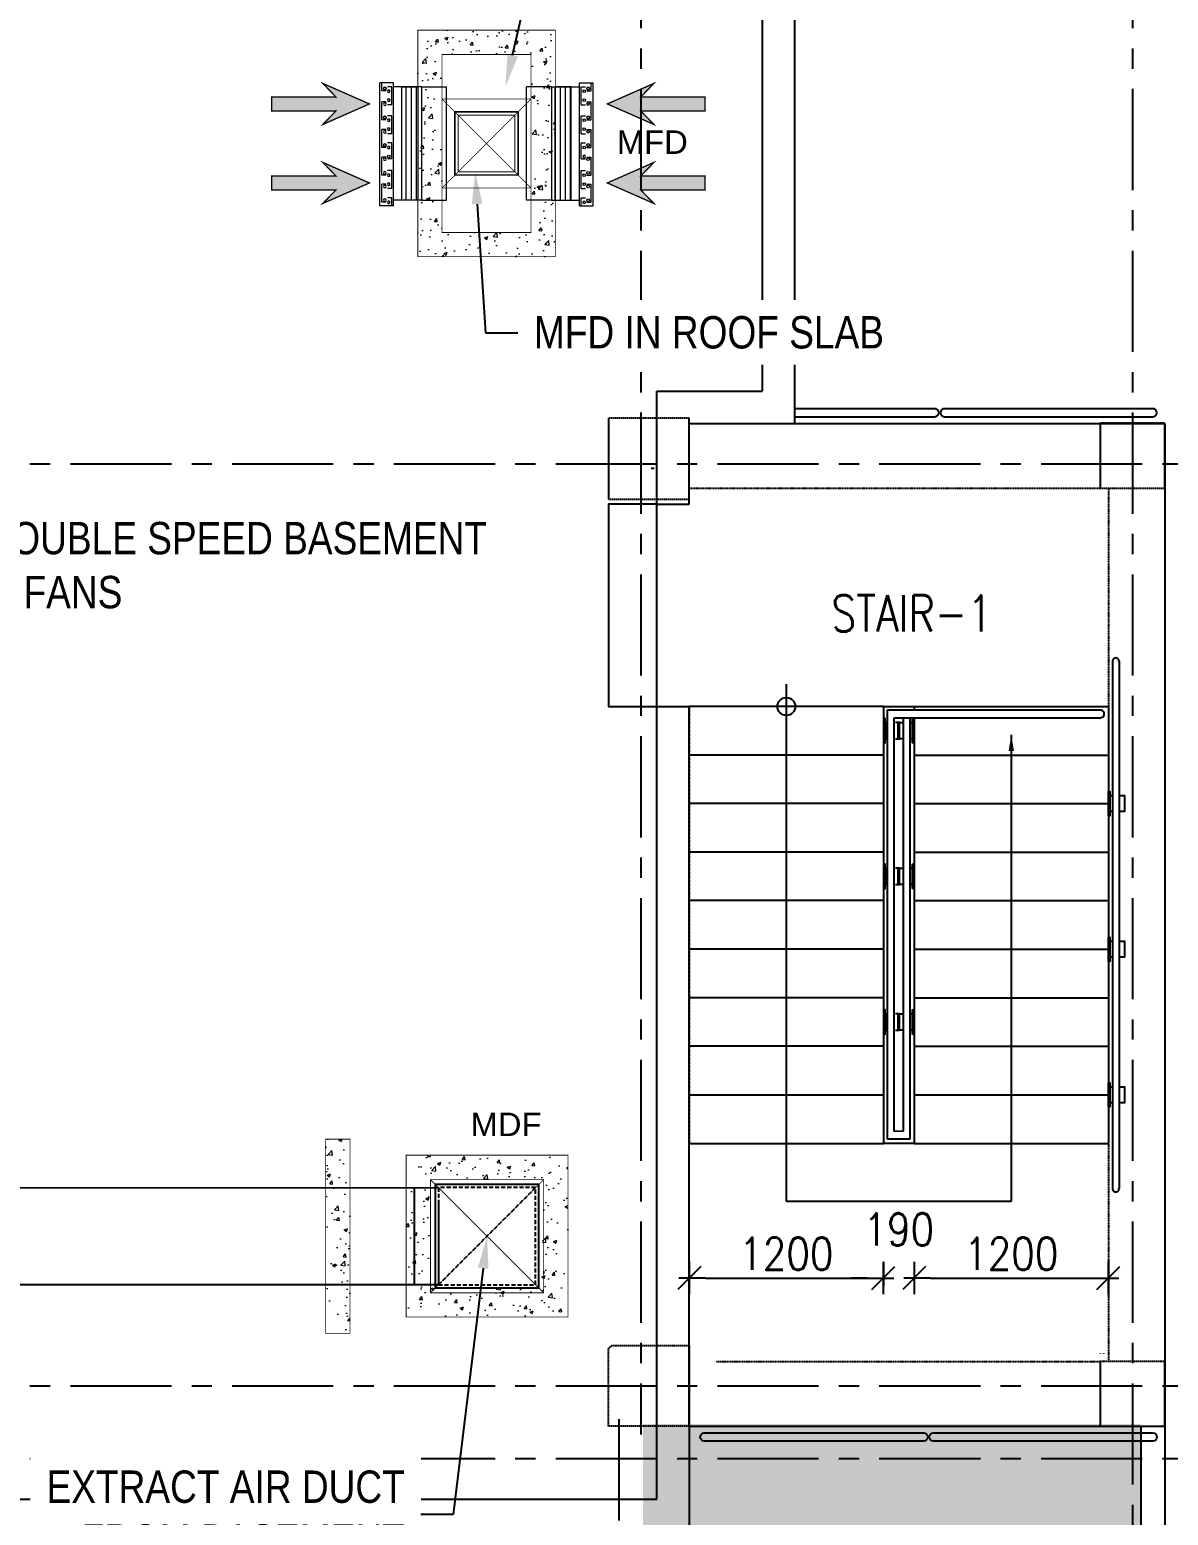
# Model space of a CAD drawing. Header units: metres. Extents: x 841183 to 1048542, y 259326 to 317714.
# Drawn here: x 1031283 to 1038321, y 289002 to 298183 of the extents above; entities that cross this region are included whole.
import ezdxf
from ezdxf import colors
from ezdxf.entities.mleader import LeaderData, LeaderLine
from ezdxf.enums import TextEntityAlignment as Align
from ezdxf.math import Vec2, Vec3

# ---------------------------------------------------------------- set-up
doc = ezdxf.new("R2010")
doc.units = ezdxf.units.M
doc.header["$PDMODE"] = 34
for name, pattern in [('( Hidden )', [0.375, 0.25, -0.125]), ('1', [0, 0, 0]), ('HID', [0.345, 0.225, -0.12]), ('HIDDEN', [0.375, 0.25, -0.125]), ('HIDDEN2', [0.1875, 0.125, -0.0625]), ('VILLA AXIS$0$CENTER', [2, 1.25, -0.25, 0.25, -0.25])]:
    doc.linetypes.add(name, pattern=pattern)
for name, color, linetype, lineweight in [('0_ARROW', 20, 'Continuous', 0), ('0_FA DUCT', 130, 'Continuous', 0), ('0_FOUNDATION', 7, 'Continuous', 0), ('0_HVAC-OPENING', 126, 'Continuous', 0), ('0_SANDTRAP LOUVER', 252, '1', 0)]:
    doc.layers.add(name, color=color, linetype=linetype, lineweight=lineweight)
for name, color, linetype in [('0_EXTRACT AIR DUCT', 236, 'Continuous'), ('0_HVAC TEXT', 7, 'Continuous'), ('A-ARROW', 252, 'Continuous'), ('A-AXIS LINE', 253, 'Continuous'), ('A-FIXTURES', 252, 'Continuous'), ('A-RAILING', 252, 'Continuous'), ('A-STAIRS', 252, 'Continuous'), ('A-TEXT', 252, 'Continuous'), ('A-WALL-1', 252, 'Continuous'), ('A-WALL-2', 252, 'Continuous'), ('G-COL', 252, 'Continuous')]:
    doc.layers.add(name, color=color, linetype=linetype)
doc.layers.add('A-AXIS TEXT', color=252, linetype='Continuous', transparency=0.6)
doc.layers.add('A-REFLECT DOWN', color=252, linetype='Continuous', transparency=0.6)
doc.styles.add('AIRAL', font='arial.ttf', dxfattribs={"height": 6.14})
doc.styles.add('ISOCP3', font='isocp3.shx')
doc.styles.add('romans', font='romans.shx', dxfattribs={"width": 0.85})
doc.styles.get("Standard").update_dxf_attribs({"font": 'ARIALN.TTF'})
doc.dimstyles.new('DIM-100', dxfattribs={"dimtxt": 200, "dimasz": 100, "dimexe": 50, "dimexo": 75, "dimgap": 50, "dimtad": 1, "dimdec": 0, "dimrnd": 5, "dimzin": 9, "dimdsep": 46, "dimtxsty": 'romans', "dimblk1": 'D-oblique', "dimblk2": 'D-oblique', "dimsah": 1, "dimcen": 100, "dimdle": 100, "dimclrd": 256, "dimclre": 256, "dimclrt": 131, "dimadec": 0, "dimazin": 0, "dimtfac": 1, "dimtdec": 0, "dimtofl": 0, "dimtmove": 2, "dimatfit": 3, "dimldrblk": 'OBLIQUE', "dimfxl": 100, "dimfxlon": 1, "dimtfillclr": 256, "dimtolj": 1, "dimtzin": 0, "dimarcsym": 0})
doc.dimstyles.new('DIM-100$7', dxfattribs={"dimtxt": 150, "dimasz": 100, "dimexe": 100, "dimexo": 100, "dimgap": 50, "dimtad": 1, "dimdec": 4, "dimrnd": 5, "dimdsep": 46, "dimtxsty": 'ISOCP3', "dimcen": 100, "dimdle": 100, "dimclrd": 1, "dimclre": 1, "dimclrt": 3, "dimadec": 0, "dimazin": 0, "dimtfac": 1, "dimtdec": 4, "dimtofl": 0, "dimtmove": 2, "dimatfit": 3, "dimfxl": 100, "dimfxlon": 1, "dimtfill": 1, "dimtolj": 1, "dimtzin": 0, "dimarcsym": 0})
pattern_1 = [(50, (-399.91, 2936.73), (215.178055, -18.82564), [22.5, -247.5]), (355, (-399.91, 2936.73), (-41.6254, 225.65764), [18, -198]), (100.451444, (-381.98, 2935.16), (173.552654, 206.831997), [19.122058, -210.342634]), (46.1842, (-399.9, 2996.73), (320.1724, -49.655784), [33.75, -371.25]), (96.635635, (-373.23, 2992.6), (280.39858, 292.23558), [28.6831, -315.51413]), (351.184164, (-399.9, 2996.73), (280.39858, 292.23558), [27, -297]), (21, (-369.91, 2981.73), (179.072116, -120.785667), [22.5, -247.5]), (326, (-369.91, 2981.73), (72.9946, 217.545014), [18, -198]), (71.451445, (-354.99, 2971.66), (252.066713, 96.759346), [19.122057, -210.342634]), (37.5, (-399.91, 2936.73), (3.6479566, 99.868156), [0, -195.6, 0, -201, 0, -198.75]), (7.5, (-399.91, 2936.73), (78.920861, 118.323514), [0, -114.6, 0, -191.1, 0, -75.75]), (327.5, (-466.81, 2936.73), (160.146731, -6.7664615), [0, -75, 0, -234, 0, -310.5]), (317.5, (-496.81, 2936.73), (174.95585, 30.031495), [0, -97.5, 0, -155.4, 0, -220.5])]
pattern_2 = [(90, (1121082.092, 246606.21), (-31.75, 0), [])]

# ---------------------------------------------------------------- blocks, each defined once
blk = doc.blocks.new('SAND TRAP LOUVER 700 X 350')
at = {"layer": '0_SANDTRAP LOUVER', "color": 7}
for p, q in [((-173, 375.1), (-257.8, 375.1)), ((-257.8, 2.9), (-257.8, 375.1)), ((-173, 2.9), (-173, 375.1)), ((0, 350), (-173, 350)), ((-122.8, -350), (-122.8, 350)), ((0, 350), (0, -350)), ((-257.8, -386.3), (-257.8, 2.9)), ((-173, -386.3), (-173, 2.9)), ((-122.8, -350), (-173, -350)), ((0, -350), (-122.8, -350)), ((-173, -386.3), (-257.8, -386.3))]:
    blk.add_line(p, q, dxfattribs=at)
at = {"layer": '0_SANDTRAP LOUVER', "extrusion": (-1.47393e-32, -3.15544e-33, -1)}
for p, q in [((-246.6, 325.5), (-246.6, 375.1)), ((-218.7, 325.5), (-246.6, 325.5)), ((-184.2, 350.8), (-212, 350.8)), ((-184.2, 239.2), (-184.2, 350.8)), ((-218.7, 257.6), (-246.6, 257.6)), ((-246.6, 146), (-246.6, 257.6)), ((-184.2, 239.2), (-212, 239.2)), ((-218.7, 146), (-246.6, 146)), ((-184.2, 171.3), (-212, 171.3)), ((-184.2, 59.7), (-184.2, 171.3)), ((-218.7, 86.6), (-246.6, 86.6)), ((-246.6, -25), (-246.6, 86.6)), ((-184.2, 59.7), (-212, 59.7)), ((-184.2, 2.9), (-212, 2.9)), ((-218.7, -25), (-246.6, -25)), ((-246.6, -195.4), (-246.6, -83.9)), ((-218.7, -83.9), (-246.6, -83.9)), ((-184.2, -167.6), (-212, -167.6)), ((-184.2, -279.1), (-184.2, -167.6)), ((-218.7, -195.4), (-246.6, -195.4)), ((-246.6, -363.8), (-246.6, -252.3)), ((-218.7, -252.3), (-246.6, -252.3)), ((-218.7, -363.8), (-246.6, -363.8)), ((-184.2, -279.1), (-212, -279.1)), ((-184.2, -335.9), (-212, -335.9)), ((-184.2, -386.3), (-184.2, -335.9))]:
    blk.add_line(p, q, dxfattribs=at)
at = {"layer": '0_SANDTRAP LOUVER'}
for p, q in [((-218.7, 325.5), (-246.6, 325.5)), ((-218.7, 146), (-246.6, 146)), ((-246.6, -25), (-246.6, 2.9)), ((-184.2, -94.7), (-184.2, 2.9)), ((-218.7, -25), (-246.6, -25)), ((-184.2, -94.7), (-212, -94.7))]:
    blk.add_line(p, q, dxfattribs=at)
at = {"layer": '0_SANDTRAP LOUVER', "extrusion": (-1.47393e-32, -3.15544e-33, -1)}
for centre in [(227.1, 339.5), (203.7, 322.9), (203.7, 267.1), (227.1, 243.6), (227.1, 160), (203.7, 143.4), (203.7, 87.6), (227.1, 72.6), (227.1, -11), (227.1, -97.8), (203.7, -25), (203.7, -25), (227.1, -181.5), (227.1, -266.2), (203.7, -195.4), (203.7, -251.2), (227.1, -349.9), (203.7, -363.8)]:
    blk.add_circle(centre, 8.37, dxfattribs=at)
at = {"layer": '0_SANDTRAP LOUVER'}
for centre in [(-227.1, 339.5), (-227.1, 160), (-227.1, -11), (-203.7, -80.7)]:
    blk.add_circle(centre, 8.37, dxfattribs=at)
blk = doc.blocks.new('0-ARROW-3')
at = {"layer": '0_ARROW', "true_color": 0xc8c8c8}
h = blk.add_hatch(dxfattribs=at)
h.set_pattern_fill('ANSI31', color=9)
h.set_pattern_definition([(45, (-4415, 43046), (-0.08838834765, 0.08838834765), [])])
h.paths.add_polyline_path([(-512, -108), (-711, -313), (0, 0), (-711, 313), (-512, 108), (-1490, 108), (-1490, -108)])
at = {"layer": '0_ARROW', "const_width": 20}
blk.add_lwpolyline([(-1490, -108), (-512, -108), (-711, -313), (0, 0), (-711, 313), (-512, 108), (-1490, 108)], close=True, dxfattribs=at)
blk = doc.blocks.new('D-oblique')
for p, q in [((0, -1), (0, 1)), ((-1, 0), (0.647, 0)), ((-0.707, -0.707), (0.707, 0.707))]:
    blk.add_line(p, q)
blk = doc.blocks.new('*D179')
at = {"layer": 'A-AXIS TEXT', "lineweight": -2, "transparency": 16777216}
for p, q in [((-2740.2, -21115.6), (-2740.2, -21265.6)), ((-1540.2, -21115.6), (-1540.2, -21265.6)), ((-2640.2, -21215.6), (-1640.2, -21215.6))]:
    blk.add_line(p, q, dxfattribs=at)
at = {"layer": 'Defpoints', "color": 0, "transparency": 16777216}
for p in [(-2740.2, -20618.1), (-1540.2, -20618.1, 0), (-1540.2, -21215.6)]:
    blk.add_point(p, dxfattribs=at)
at = {"layer": 'A-AXIS TEXT', "lineweight": -2, "transparency": 16777216, "xscale": 100, "yscale": 100, "zscale": 100, "rotation": 180}
blk.add_blockref('D-oblique', (-2740.2, -21215.6), dxfattribs=at)
at = {"layer": 'A-AXIS TEXT', "lineweight": -2, "transparency": 16777216, "xscale": 100, "yscale": 100, "zscale": 100}
blk.add_blockref('D-oblique', (-1540.2, -21215.6), dxfattribs=at)
at = {"layer": 'A-AXIS TEXT', "transparency": 16777216, "insert": (-2140.2, -21065.6), "char_height": 200, "attachment_point": 5, "style": 'romans'}
blk.add_mtext('\\A1;1200', dxfattribs=at)
blk = doc.blocks.new('_OBLIQUE')
at = {"color": 0, "linetype": 'ByBlock'}
blk.add_line((-0.5, -0.5), (0.5, 0.5), dxfattribs=at)
blk = doc.blocks.new('*D180')
at = {"layer": 'A-AXIS TEXT', "lineweight": -2, "transparency": 16777216}
for p, q in [((-1540.2, -21116.1), (-1540.2, -21265.6)), ((-1350, -21116.1), (-1350, -21265.6)), ((-1640.2, -21215.6), (-1740.2, -21215.6)), ((-1250, -21215.6), (-1150, -21215.6))]:
    blk.add_line(p, q, dxfattribs=at)
at = {"layer": 'Defpoints', "color": 0, "transparency": 16777216}
for p in [(-1540.2, -20625.7, -52), (-1350, -20626.4, -52), (-1350, -21215.6)]:
    blk.add_point(p, dxfattribs=at)
at = {"layer": 'A-AXIS TEXT', "lineweight": -2, "transparency": 16777216, "xscale": 100, "yscale": 100, "zscale": 100}
blk.add_blockref('D-oblique', (-1540.2, -21215.6), dxfattribs=at)
at = {"layer": 'A-AXIS TEXT', "lineweight": -2, "transparency": 16777216, "xscale": 100, "yscale": 100, "zscale": 100, "rotation": 180}
blk.add_blockref('D-oblique', (-1350, -21215.6), dxfattribs=at)
at = {"layer": 'A-AXIS TEXT', "transparency": 16777216, "insert": (-1445.1, -20915.1), "char_height": 200, "attachment_point": 5, "style": 'romans'}
blk.add_mtext('\\A1;190', dxfattribs=at)
blk = doc.blocks.new('*D181')
at = {"layer": 'A-AXIS TEXT', "lineweight": -2, "transparency": 16777216}
for p, q in [((-1350, -21115.6), (-1350, -21265.6)), ((-150, -21115.6), (-150, -21265.6)), ((-1250, -21215.6), (-250, -21215.6))]:
    blk.add_line(p, q, dxfattribs=at)
at = {"layer": 'Defpoints', "color": 0, "transparency": 16777216}
for p in [(-1350, -20537.3), (-150, -20558.9, 0), (-150, -21215.6)]:
    blk.add_point(p, dxfattribs=at)
at = {"layer": 'A-AXIS TEXT', "lineweight": -2, "transparency": 16777216, "xscale": 100, "yscale": 100, "zscale": 100, "rotation": 180}
blk.add_blockref('D-oblique', (-1350, -21215.6), dxfattribs=at)
at = {"layer": 'A-AXIS TEXT', "lineweight": -2, "transparency": 16777216, "xscale": 100, "yscale": 100, "zscale": 100}
blk.add_blockref('D-oblique', (-150, -21215.6), dxfattribs=at)
at = {"layer": 'A-AXIS TEXT', "transparency": 16777216, "insert": (-750, -21065.6), "char_height": 200, "attachment_point": 5, "style": 'romans'}
blk.add_mtext('\\A1;1200', dxfattribs=at)
blk = doc.blocks.new('A$C10b3fa2f')
at = {"layer": 'A-REFLECT DOWN'}
h = blk.add_hatch(dxfattribs=at)
h.set_pattern_fill('AR-HBONE', color=256, scale=75, style=0)
h.set_pattern_definition([(45, (-872853.3, -501345.44), (0, 424.26407), [900, -300]), (135, (-872641.16, -501133.3), (3e-14, 424.26407), [900, -300])])
h.paths.add_polyline_path([(-40951.9, -7637.1), (-40445.1, -7637.1), (-40278.2, -7926.1), (-40445.1, -8215.1), (-40951.9, -8215.1), (-41118.8, -7926.1)])
edge = h.paths.add_edge_path()
edge.add_line((-40250.6, -6912.7), (-42275.6, -6912.7))
edge.add_line((-42275.6, -6912.7), (-42275.6, -105.8))
edge.add_line((-42275.6, -105.8), (-42275.6, 38.9))
edge.add_line((-42275.6, 38.9), (-43125, 38.9))
edge.add_line((-43125, 38.9), (-43125, -30517.1))
edge.add_line((-43125, -30517.1), (-43000, -30517.1))
edge.add_line((-43000, -30517.1), (-43000, -32386.1))
edge.add_line((-43000, -32386.1), (-6450, -32386.1))
edge.add_arc((-6450, -25886.1), 6500, 270, 360)
edge.add_line((50, -25886.1), (50, -22117.5))
edge.add_line((50, -22117.5), (-3025.4, -22117.5))
edge.add_line((-3025.4, -22117.5), (-3025.4, -31367.5))
edge.add_line((-3025.4, -31367.5), (-37875.6, -31367.3))
edge.add_line((-37875.6, -31367.3), (-37875.6, -22117.5))
edge.add_line((-37875.6, -22117.5), (-40250.6, -22117.5))
edge.add_line((-40250.6, -22117.5), (-40250.6, -6912.7))
at = {"layer": 'A-REFLECT DOWN', "color": 252, "elevation": 73.9}
for points in [[(200, -22130.8), (200, -25900.3, -0.414213), (-6450, -32550.3), (-43050, -32550.3)], [(50, -22130.8), (50, -25900.3, -0.414213), (-6450, -32400.3), (-43000, -32400.3)]]:
    blk.add_lwpolyline(points, format="xyb", dxfattribs=at)
blk = doc.blocks.new('A$C51a5b08a')
at = {"layer": 'A-ARROW'}
blk.add_circle((-2140.2, -17683.2, -106.5), 55.1, dxfattribs=at)
at = {"layer": 'A-AXIS LINE', "linetype": 'VILLA AXIS$0$CENTER', "ltscale": 500}
for p, q in [((-3040, 5133.1, -80), (-3040, -22181.8, -99.1)), ((0, 5133.1, -106.5), (0, -35175.3, -152)), ((-40565.7, -16183.2, -220.1), (9544.5, -16183.2, -106.5)), ((-40565.7, -21881.7, -220.1), (9544.5, -21881.7, -106.5)), ((-3175.4, -22088.4, -106.5), (-3175.4, -35175.3, -106.5)), ((-40565.7, -22331.7, -220.1), (8855, -22331.7, -106.5))]:
    blk.add_line(p, q, dxfattribs=at)
at = {"layer": 'A-FIXTURES'}
for points, elevation in [([(-2956.5, -16211.7), (-2976.5, -16211.7)], -106.5), ([(-2956.5, -16211.7), (-2976.5, -16211.7)], -106.5), ([(-2956.5, -16211.7), (-2976.5, -16211.7)], -106.5), ([(-2956.5, -16211.7), (-2976.5, -16211.7)], -106.5), ([(-2956.5, -16211.7), (-2976.5, -16211.7)], -106.5), ([(-2956.5, -16211.7), (-2976.5, -16211.7)], -106.5), ([(-2956.5, -16211.7), (-2976.5, -16211.7)], -106.5), ([(-2956.5, -16211.7), (-2976.5, -16211.7)], -106.5), ([(-200, -21680.8), (-200, -21681.3)], -38.4)]:
    blk.add_lwpolyline(points, dxfattribs=dict(at, elevation=elevation))
at = {"layer": 'A-RAILING'}
for p, q in [((-124.2, -17405.6, -6), (-124.2, -20660.8, -106.5)), ((-83.9, -17401.5, -56.2), (-83.9, -20661.1, -106.5)), ((-1514.4, -20357.4, -106.5), (-1514.2, -17704.8, -106.2)), ((-1514.2, -17704.8, -106.1), (-200, -17704.8, -106.1)), ((-1474.1, -17753.8, -54.1), (-200, -17753.1, -104.2)), ((-1474.1, -20309.7, -54.5), (-1474.1, -17753.8, -54.2)), ((-1416.1, -20308.4, -158.5), (-1416.1, -17753.8, -175.7)), ((-1375.9, -20357.4, -106.5), (-1375.9, -17753.7, -123.8)), ((-1375.9, -20357.4, -106.5), (-1514.4, -20357.4, -106.5)), ((-1416.1, -20308.4, -158.5), (-1474.1, -20309.7, -54.5))]:
    blk.add_line(p, q, dxfattribs=at)
at = {"layer": 'A-RAILING', "elevation": -106.5}
blk.add_lwpolyline([(-2090, -15892.7), (-1223.2, -15892.7, 1), (-1223.2, -15842.7), (-2090, -15842.7)], format="xyb", dxfattribs=at)
for points in [[(125, -15842.7), (-1163.2, -15842.7, 0.99976), (-1163.2, -15892.7), (125, -15892.7, 1)], [(-1291.5, -22222.6), (-2647.9, -22222.6, -0.99976), (-2648, -22172.6), (-1291.5, -22172.6, -1)], [(125, -22222.6), (-1231.5, -22222.6, -0.99976), (-1231.5, -22172.6), (125, -22172.6, -1)]]:
    blk.add_lwpolyline(points, format="xyb", close=True, dxfattribs=at)
for points in [[(-1540.2, -17758.2), (-1540.2, -17908.2), (-1530.2, -17908.2), (-1530.2, -17758.2)], [(-1350, -17758.2), (-1350, -17908.2), (-1360, -17908.2), (-1360, -17758.2)], [(-150, -18358.2), (-150, -18208.2), (-140, -18208.2), (-140, -18358.2)], [(-1540.2, -18658.2), (-1540.2, -18808.2), (-1530.2, -18808.2), (-1530.2, -18658.2)], [(-1350, -18658.2), (-1350, -18808.2), (-1360, -18808.2), (-1360, -18658.2)], [(-150, -19258.2), (-150, -19108.2), (-140, -19108.2), (-140, -19258.2)], [(-1540.2, -19558.2), (-1540.2, -19708.2), (-1530.2, -19708.2), (-1530.2, -19558.2)], [(-1350, -19558.2), (-1350, -19708.2), (-1360, -19708.2), (-1360, -19558.2)], [(-150, -20158.2), (-150, -20008.2), (-140, -20008.2), (-140, -20158.2)]]:
    blk.add_lwpolyline(points, close=True, dxfattribs=at)
for points in [[(-1514.4, -17783.2), (-1530.2, -17783.2), (-1530.2, -17883.2), (-1514.4, -17883.2)], [(-1466.1, -17883.2), (-1440.2, -17883.2), (-1440.2, -17783.2), (-1466.1, -17783.2)], [(-1424.2, -17883.2), (-1450, -17883.2), (-1450, -17783.2), (-1424.2, -17783.2)], [(-1375.9, -17783.2), (-1360, -17783.2), (-1360, -17883.2), (-1375.9, -17883.2)], [(-124.2, -18333.2), (-140, -18333.2), (-140, -18233.2), (-124.2, -18233.2)], [(-75.9, -18233.2), (-50, -18233.2), (-50, -18333.2), (-75.9, -18333.2)], [(-1514.4, -18683.2), (-1530.2, -18683.2), (-1530.2, -18783.2), (-1514.4, -18783.2)], [(-1466.1, -18783.2), (-1440.2, -18783.2), (-1440.2, -18683.2), (-1466.1, -18683.2)], [(-1424.2, -18783.2), (-1450, -18783.2), (-1450, -18683.2), (-1424.2, -18683.2)], [(-1375.9, -18683.2), (-1360, -18683.2), (-1360, -18783.2), (-1375.9, -18783.2)], [(-124.2, -19233.2), (-140, -19233.2), (-140, -19133.2), (-124.2, -19133.2)], [(-75.9, -19133.2), (-50, -19133.2), (-50, -19233.2), (-75.9, -19233.2)], [(-1514.4, -19583.2), (-1530.2, -19583.2), (-1530.2, -19683.2), (-1514.4, -19683.2)], [(-1466.1, -19683.2), (-1440.2, -19683.2), (-1440.2, -19583.2), (-1466.1, -19583.2)], [(-1424.2, -19683.2), (-1450, -19683.2), (-1450, -19583.2), (-1424.2, -19583.2)], [(-1375.9, -19583.2), (-1360, -19583.2), (-1360, -19683.2), (-1375.9, -19683.2)], [(-124.2, -20133.2), (-140, -20133.2), (-140, -20033.2), (-124.2, -20033.2)], [(-75.9, -20033.2), (-50, -20033.2), (-50, -20133.2), (-75.9, -20133.2)]]:
    blk.add_lwpolyline(points, dxfattribs=at)
at = {"layer": 'A-RAILING'}
for centre, radius, start, end in [((-104.1, -17403.4, -106.5), 20.2, 354.63512, 186.29692), ((-199.2, -17729, -102.2), 24.2, 268.01543, 91.98457), ((-104.1, -20663, -106.5), 20.2, 173.70308, 5.36488)]:
    blk.add_arc(centre, radius, start, end, dxfattribs=at)
at = {"layer": 'A-STAIRS'}
for p, q in [((-1540.2, -17683.2, -106.5), (-2740.2, -17683.2, -106.5)), ((-1540.2, -17683.2, -106.5), (-150, -17683.2, -106.5)), ((-150, -17683.2, -106.5), (-150, -20383.2, -106.5)), ((-1540.2, -17983.2, -106.5), (-2740.2, -17983.2, -106.5)), ((-1350, -17983.2, -106.5), (-150, -17983.2, -106.5)), ((-1540.2, -18283.2, -106.5), (-2740.2, -18283.2, -106.5)), ((-1350, -18283.2, -106.5), (-150, -18283.2, -106.5)), ((-1540.2, -18583.2, -106.5), (-2740.2, -18583.2, -106.5)), ((-1350, -18583.2, -106.5), (-150, -18583.2, -106.5)), ((-1540.2, -18883.2, -106.5), (-2740.2, -18883.2, -106.5)), ((-1350, -18883.2, -106.5), (-150, -18883.2, -106.5)), ((-1540.2, -19183.2, -106.5), (-2740.2, -19183.2, -106.5)), ((-1350, -19183.2, -106.5), (-150, -19183.2, -106.5)), ((-1540.2, -19483.2, -106.5), (-2740.2, -19483.2, -106.5)), ((-1350, -19483.2, -106.5), (-150, -19483.2, -106.5)), ((-1540.2, -19783.2, -106.5), (-2740.2, -19783.2, -106.5)), ((-1350, -19783.2, -106.5), (-150, -19783.2, -106.5)), ((-2740.2, -20083.2, -106.5), (-1540.2, -20083.2, -106.5)), ((-1350, -20083.2, -106.5), (-150, -20083.2, -106.5)), ((-2740.2, -20383.2, -106.5), (-1540.2, -20383.2, -106.5)), ((-1350, -20383.9, -106.5), (-1540.2, -20383.2, -106.5)), ((-1350, -20383.2, -106.5), (-150, -20383.2, -106.5))]:
    blk.add_line(p, q, dxfattribs=at)
at = {"layer": 'A-STAIRS', "linetype": 'HIDDEN', "ltscale": 6}
blk.add_line((-2740.2, -17683.2, -106.5), (-2740.2, -20383.2, -106.5), dxfattribs=at)
at = {"layer": 'A-STAIRS', "elevation": -106.5}
for points in [[(-2940.2, -16433.6), (-3240.2, -16433.6), (-3240.2, -17683.2), (-2940.2, -17683.2)], [(-1540.2, -17683.2), (-1540.2, -20383.2)], [(-1350, -17683.2), (-1350, -17704.8)], [(-1350, -17753.7), (-1350, -20383.9)]]:
    blk.add_lwpolyline(points, dxfattribs=at)
at = {"layer": 'A-WALL-1'}
for p, q in [((-2090, 300, -38.4), (-2090, -15933.6, -38.4)), ((-2290, 100, -80), (-2290, -15733.6, -80)), ((-2940.2, -22581.7, -106.5), (-2940.2, -15733.6, -106.5)), ((-2740.2, -16433.6, -106.5), (-2740.2, -15933.6, -174.5)), ((-2940.2, -16433.6, -106.5), (-2740.2, -16433.6, -106.5)), ((-2940.2, -17683.2, -106.5), (-2740.2, -17683.2, -106.5)), ((-2740.2, -22131.7, -106.5), (-2740.2, -17683.2, -106.5)), ((-2740.2, -22131.7, -106.5), (-2740.2, -22781.7, -106.5)), ((-38625.6, -22581.7, -106.5), (-2940.2, -22581.7, -106.5))]:
    blk.add_line(p, q, dxfattribs=at)
at = {"layer": 'A-WALL-2'}
for p, q in [((-2940.2, -15733.6, -106.5), (-2290, -15733.6, -106.5)), ((-2740.2, -15933.6, -174.5), (-2090, -15933.6, -106.5)), ((-2090, -15933.6, -106.5), (200, -15933.6, -106.5)), ((200, -15933.6, -106.5), (200, -22131.7, -106.5)), ((-180, -21680.8, -38.4), (-180, -21681.3, -38.4)), ((-2740.2, -22131.7, -106.5), (200, -22131.7, -106.5))]:
    blk.add_line(p, q, dxfattribs=at)
at = {"layer": 'A-WALL-2', "color": 8, "linetype": 'HID', "ltscale": 5}
for p, q in [((-2740.2, -16333.6, -106.5), (-200, -16333.6, -106.5)), ((-150, -16333.6, -106.5), (-150, -21731.7, -106.5)), ((-2576.4, -21731.7, -106.5), (-200, -21731.7, -106.5))]:
    blk.add_line(p, q, dxfattribs=at)
at = {"layer": 'G-COL', "color": 8, "linetype": 'HIDDEN2', "ltscale": 6, "elevation": -106.5}
for points in [[(-2740.2, -16401.3), (-2740.2, -15901.3), (-3240.2, -15901.3), (-3240.2, -16401.3)], [(-2740.2, -16401.7), (-2740.2, -15901.7), (-3240.2, -15901.7), (-3240.2, -16401.7)], [(200, -16333.6), (200, -15933.2), (-200, -15933.2), (-200, -16333.6)], [(200, -16334.1), (200, -15933.6), (-200, -15933.6), (-200, -16334.1)], [(-2740.2, -22131.7), (-3240, -22131.7), (-3240, -21651.7), (-3220, -21631.7), (-2740.2, -21631.7)], [(200, -22130.8), (200, -21730.8), (-200, -21730.8), (-200, -22130.8)], [(200, -22131.3), (200, -21731.3), (-200, -21731.3), (-200, -22131.3)], [(-200, -22131.3), (200, -22131.3), (200, -21731.3), (-200, -21731.3)], [(-200, -22131.7), (200, -22131.7), (200, -21731.7), (-200, -21731.7)]]:
    blk.add_lwpolyline(points, close=True, dxfattribs=at)
at = {"color": 252, "style": 'romans', "width": 0.8}
blk.add_attdef('RD01', text='', height=225, dxfattribs=at).set_placement((-31176.6, -17501.4, -38.4), align=Align.MIDDLE_CENTER)
at = {"layer": 'A-TEXT', "color": 252, "style": 'romans', "width": 0.8}
blk.add_text('STAIR-1', height=225, dxfattribs=at).set_placement((-1862.6, -17220.4, -54.1))
at = {"layer": 'A-AXIS TEXT'}
for base, p1, p2, picture, middle in [((-150, -21215.6, -106.5), (-1350, -20537.3, -106.5), (-150, -20558.9, -106.5), '*D181', (-750, -21065.6, -106.5)), ((-1540.2, -21215.6, -158.5), (-2740.2, -20618.1, -158.5), (-1540.2, -20618.1, -158.5), '*D179', (-2140.2, -21065.6, -158.5))]:
    dim = blk.add_linear_dim(base=base, p1=p1, p2=p2, dimstyle='DIM-100', override={"dimclrt": 256}, dxfattribs=at)
    dim.commit()
    dim.dimension.update_dxf_attribs({"geometry": picture, "text_midpoint": middle})
dim = blk.add_linear_dim(base=(-1350, -21215.6, -106.5), p1=(-1540.2, -20625.7, -158.5), p2=(-1350, -20626.4, -158.5), dimstyle='DIM-100', override={"dimclrt": 256}, dxfattribs=at)
dim.commit()
dim.dimension.update_dxf_attribs({"geometry": '*D180', "text_midpoint": (-1445.1, -20915.1, -106.5), "dimtype": 160})
at = {"layer": 'A-STAIRS'}
blk.add_leader([(-750, -17858.3, -54.5), (-750, -20743.1, -54.5), (-2140.2, -20743.1, -54.5), (-2140.2, -17546.3, -54.5)], dimstyle='DIM-100$7', override={"dimtad": 0, "dimclrd": 256, "dimfxl": 100, "dimarcsym": 2}, dxfattribs=at)

msp = doc.modelspace()

# ---------------------------------------------------------------- linework, layer by layer
at = {"layer": '0_HVAC-OPENING', "linetype": '( Hidden )', "ltscale": 100, "const_width": 5, "elevation": -138.7}
msp.add_lwpolyline([(1034460.3, 291076.9), (1033760.3, 290376.9)], dxfattribs=at)

# ---------------------------------------------------------------- next in the draw order: block references
at = {"color": 2}
msp.add_blockref('A$C10b3fa2f', (1038100.4, 311684, -216), dxfattribs=at)

# ---------------------------------------------------------------- next in the draw order: hatches: boundary and pattern name
at = {"layer": '0_FA DUCT'}
h = msp.add_hatch(dxfattribs=at)
h.set_pattern_fill('ANSI31', color=8, scale=10, angle=45)
h.set_pattern_definition(pattern_2)
h.paths.add_polyline_path([(1033682.2, 297130.3), (1033583.1, 297130.3), (1033583.1, 297830.3), (1033682.2, 297830.3)])
h = msp.add_hatch(dxfattribs=at)
h.set_pattern_fill('ANSI31', color=8, scale=10, angle=45)
h.set_pattern_definition(pattern_2)
h.paths.add_polyline_path([(1034531.2, 297130.3), (1034630.4, 297130.3), (1034630.4, 297830.3), (1034531.2, 297830.3)])
at = {"layer": '0_FOUNDATION'}
h = msp.add_hatch(dxfattribs=at)
h.set_pattern_fill('AR-CONC', color=8, scale=30)
h.set_pattern_definition([(50, (7457.55, -1515.13), (215.178055, -18.82564), [22.5, -247.5]), (355, (7457.55, -1515.13), (-41.6254, 225.65764), [18, -198]), (100.451444, (7475.48, -1516.7), (173.552654, 206.831997), [19.122058, -210.342634]), (46.1842, (7457.55, -1455.13), (320.1724, -49.655784), [33.75, -371.25]), (96.635635, (7484.23, -1459.27), (280.39858, 292.23558), [28.6831, -315.51413]), (351.184164, (7457.55, -1455.13), (280.39858, 292.23558), [27, -297]), (21, (7487.55, -1470.13), (179.072116, -120.785667), [22.5, -247.5]), (326, (7487.55, -1470.13), (72.9946, 217.545014), [18, -198]), (71.451445, (7502.47, -1480.2), (252.066713, 96.759346), [19.122057, -210.342634]), (37.5, (7457.55, -1515.13), (3.6479566, 99.868156), [0, -195.6, 0, -201, 0, -198.75]), (7.5, (7457.55, -1515.13), (78.920861, 118.323514), [0, -114.6, 0, -191.1, 0, -75.75]), (327.5, (7390.65, -1515.13), (160.146731, -6.7664615), [0, -75, 0, -234, 0, -310.5]), (317.5, (7360.65, -1515.13), (174.95585, 30.031495), [0, -97.5, 0, -155.4, 0, -220.5])])
h.paths.add_polyline_path([(1034531.9, 298180.3), (1033682.2, 298180.3), (1033682.2, 296780.3), (1034531.9, 296780.3)])
h.paths.add_polyline_path([(1034382.2, 298030.3), (1034382.2, 296930.3), (1033831.9, 296930.3), (1033831.9, 298030.3)], flags=16)
h = msp.add_hatch(dxfattribs=at)
h.set_pattern_fill('AR-CONC', color=8, scale=30)
h.set_pattern_definition(pattern_1)
h.paths.add_polyline_path([(1033263.1, 291327.1), (1033113.1, 291327.1), (1033113.1, 291077.1), (1033263.1, 291077.1)])
h.paths.add_polyline_path([(1033263.1, 291077.1), (1033113.1, 291077.1), (1033113.1, 290477.1), (1033263.1, 290477.1)])
h.paths.add_polyline_path([(1033263.1, 290477.1), (1033113.1, 290477.1), (1033113.1, 290127.2), (1033263.1, 290127.2)])
h = msp.add_hatch(dxfattribs=at)
h.set_pattern_fill('AR-CONC', color=8, scale=30)
h.set_pattern_definition(pattern_1)
h.paths.add_polyline_path([(1034610.4, 291227.5), (1033610.4, 291227.5), (1033610.3, 290227.5), (1034610.3, 290227.5)])
h.paths.add_polyline_path([(1034460.3, 291076.9), (1034446.5, 290407.5), (1033753.4, 290407.5), (1033760.3, 291076.9)], flags=16)

# ---------------------------------------------------------------- next in the draw order: linework, layer by layer
at = {"layer": '0_EXTRACT AIR DUCT'}
for p, q in [((1033660.4, 291027.2, -54.5), (1033660.4, 290427.3, -54.5)), ((1033810.4, 290927.1, -54.5), (1033810.4, 290427.1, -54.5)), ((1033810.4, 290427.1, -54.5), (1029432.8, 290427.1, -54.5))]:
    msp.add_line(p, q, dxfattribs=at)
msp.add_lwpolyline([(1034430.4, 290407.5), (1034430.4, 291047.5), (1033790.4, 291047.5), (1033790.4, 290407.5)], close=True, dxfattribs=at)
msp.add_lwpolyline([(1030785.3, 291027.9), (1033810.4, 291026.7)], dxfattribs=at)
at = {"layer": '0_EXTRACT AIR DUCT', "linetype": '( Hidden )', "ltscale": 100}
msp.add_lwpolyline([(1034410.4, 290427.2), (1034410.4, 291027.2), (1033810.4, 291027.2), (1033810.4, 290427.2)], close=True, dxfattribs=at)
msp.add_lwpolyline([(1033810.4, 290427.5), (1034410.4, 291027.2)], dxfattribs=at)
at = {"layer": '0_FA DUCT', "color": 8, "elevation": -210.2}
for points in [[(1033682.2, 297130.3), (1033583.1, 297130.3), (1033583.1, 297830.3), (1033682.2, 297830.3)], [(1034531.2, 297130.3), (1034630.4, 297130.3), (1034630.4, 297830.3), (1034531.2, 297830.3)]]:
    msp.add_lwpolyline(points, close=True, dxfattribs=at)
at = {"layer": '0_FA DUCT', "elevation": -210.2}
for points, const_width in [([(1033911.9, 297675.3), (1034301.9, 297675.3), (1034301.9, 297285.3), (1033911.9, 297285.3)], 10), ([(1033931.9, 297655.3), (1034281.9, 297655.3), (1034281.9, 297305.3), (1033931.9, 297305.3)], 5)]:
    msp.add_lwpolyline(points, close=True, dxfattribs=dict(at, const_width=const_width))
at = {"layer": '0_FA DUCT', "linetype": 'HIDDEN', "ltscale": 80, "const_width": 5, "elevation": -210.2}
for points in [[(1034281.9, 297655.3), (1033931.9, 297305.3)], [(1033931.9, 297655.3), (1034281.9, 297305.3)]]:
    msp.add_lwpolyline(points, dxfattribs=at)
at = {"layer": '0_FOUNDATION', "const_width": 5}
for points, elevation in [([(1034531.9, 296780.3), (1033682.2, 296780.3), (1033682.2, 298180.3), (1034531.9, 298180.3)], -210.2), ([(1034382.2, 296930.3), (1033832.2, 296930.3), (1033832.2, 298030.3), (1034382.2, 298030.3)], -210.2), ([(1033113.1, 290127.2), (1033263.1, 290127.2), (1033263.1, 291327.1), (1033113.1, 291327.1)], -238.1), ([(1034610.4, 290227.5), (1034610.4, 291227.5), (1033610.4, 291227.5), (1033610.4, 290227.5)], -210.2)]:
    msp.add_lwpolyline(points, close=True, dxfattribs=dict(at, elevation=elevation))
at = {"layer": '0_HVAC-OPENING', "linetype": '( Hidden )', "ltscale": 100, "const_width": 5}
for points, elevation in [([(1033831.7, 297205), (1034381.7, 297205), (1034381.7, 297755), (1033831.7, 297755)], -122.1), ([(1034460.3, 290376.9), (1034460.3, 291076.9), (1033760.3, 291076.9), (1033760.3, 290376.9)], -138.7)]:
    msp.add_lwpolyline(points, close=True, dxfattribs=dict(at, elevation=elevation))
for points, elevation in [([(1034381.7, 297205), (1033831.7, 297755)], -122.1), ([(1033831.7, 297205), (1034381.7, 297755)], -122.1), ([(1034460.3, 290376.9), (1033760.3, 291076.9)], -138.7)]:
    msp.add_lwpolyline(points, dxfattribs=dict(at, elevation=elevation))
at = {"layer": '0_SANDTRAP LOUVER', "color": 7}
for p, q in [((1033705.9, 297830.3, -210.2), (1033858.6, 297830.3, -210.2)), ((1033858.6, 297130.3, -210.2), (1033858.6, 297830.3, -210.2)), ((1034354.9, 297130.3, -210.2), (1034354.9, 297830.3, -210.2)), ((1034507.6, 297830.3, -210.2), (1034354.9, 297830.3, -210.2)), ((1033705.9, 297130.3, -210.2), (1033858.6, 297130.3, -210.2)), ((1034507.6, 297130.3, -210.2), (1034354.9, 297130.3, -210.2))]:
    msp.add_line(p, q, dxfattribs=at)

# ---------------------------------------------------------------- next in the draw order: block references
at = {"color": 2}
msp.add_blockref('A$C51a5b08a', (1038100.4, 311683.9, -103.7), dxfattribs=at)
at = {"layer": '0_ARROW', "xscale": 0.405, "yscale": 0.405, "zscale": 0.405}
msp.add_blockref('0-ARROW-3', (1033383, 297724.5, -210.2), dxfattribs=at)
at = {"layer": '0_ARROW', "xscale": -0.405, "yscale": 0.405, "zscale": 0.405, "rotation": 180}
msp.add_blockref('0-ARROW-3', (1033383, 297236.2, -210.2), dxfattribs=at)
at = {"layer": '0_SANDTRAP LOUVER', "color": 2}
msp.add_blockref('SAND TRAP LOUVER 700 X 350', (1033705.9, 297480.3, -210.2), dxfattribs=at)
at = {"layer": '0_SANDTRAP LOUVER', "color": 2, "xscale": -1}
msp.add_blockref('SAND TRAP LOUVER 700 X 350', (1034507.6, 297480.3, -210.2), dxfattribs=at)

# ---------------------------------------------------------------- next in the draw order: texts
at = {"layer": '0_HVAC TEXT', "char_height": 145, "attachment_point": 5, "style": 'AIRAL'}
for s, insert, width in [('{\\fArial|b0|i0|c0|p34;MFD}', (1035131.6, 297488.4, -86.6), 442.988), ('{\\fArial|b0|i0|c0|p34;MDF}', (1034227.5, 291418.2, 179), 392.988)]:
    msp.add_mtext(s, dxfattribs=dict(at, insert=insert, width=width))

# ---------------------------------------------------------------- next in the draw order: leaders
ml = msp.add_multileader_mtext('Standard')
ml.set_content('STL WITH \\PFINE FILTER FOR \\P11kV SWGR', color=256)
ml.set_leader_properties()
ml.build(insert=Vec2(0, 0))
ml.multileader.update_dxf_attribs({"text_left_attachment_type": 2, "text_right_attachment_type": 2, "dogleg_length": 200, "arrow_head_size": 200})
ctx = ml.context
ctx.base_point, ctx.char_height, ctx.arrow_head_size, ctx.landing_gap_size, ctx.plane_origin = Vec3(1034861.8, 299739, -72.5), 200, 200, 100, Vec3(1029860.8, 295692.7, -72.5)
ctx.left_attachment, ctx.right_attachment = 2, 2
notes = []
notes.append((ctx, [(1, (1, 1, 0), (1034661.8, 299739, -72.5), (1, 0), 200, [(0, [(1034223.5, 297830.3, -72.5)], 0, [])])]))
ctx.mtext.insert, ctx.mtext.flow_direction = Vec3(1034961.8, 300179.3, -72.5), 5
ctx.mtext.has_bg_fill, ctx.mtext.bg_color, ctx.mtext.bg_scale_factor, ctx.mtext.bg_transparency, ctx.mtext.use_window_bg_color = 1, -1027028792, 1.5, 0, 1
ml = msp.add_multileader_mtext('Standard')
ml.set_content('2x100% DOUBLE SPEED BASEMENT\\PEXTRACT FANS', color=256)
ml.set_leader_properties()
ml.build(insert=Vec2(0, 0))
ml.multileader.update_dxf_attribs({"text_left_attachment_type": 2, "text_right_attachment_type": 2, "dogleg_length": 200, "arrow_head_size": 200})
ctx = ml.context
ctx.base_point, ctx.char_height, ctx.arrow_head_size, ctx.landing_gap_size, ctx.plane_origin = Vec3(1030012.5, 294869.2, -89.1), 200, 200, 100, Vec3(1025076.6, 290612.1, -89.1)
ctx.left_attachment, ctx.right_attachment = 2, 2
notes.append((ctx, [(1, (1, 1, 0), (1029812.5, 294869.2, -89.1), (1, 0), 200, [(0, [(1029530.7, 293874.6, -89.1)], 0, [])])]))
ctx.mtext.insert, ctx.mtext.flow_direction = Vec3(1030112.5, 295141.1, -89.1), 5
ctx.mtext.has_bg_fill, ctx.mtext.bg_color, ctx.mtext.bg_scale_factor, ctx.mtext.bg_transparency, ctx.mtext.use_window_bg_color = 1, -1027028792, 1.5, 0, 1
ml = msp.add_multileader_mtext('Standard')
ml.set_content('EXTRACT AIR DUCT\\PFROM BASEMENT', color=256)
ml.set_leader_properties()
ml.build(insert=Vec2(0, 0))
ml.multileader.update_dxf_attribs({"text_left_attachment_type": 2, "text_right_attachment_type": 2, "dogleg_length": 200, "arrow_head_size": 200})
ctx = ml.context
ctx.base_point, ctx.char_height, ctx.arrow_head_size, ctx.landing_gap_size, ctx.plane_origin = Vec3(1031309.5, 289007.1, -236.6), 200, 200, 100, Vec3(1027810.7, 284873.8, -236.6)
ctx.left_attachment, ctx.right_attachment, ctx.text_align_type = 2, 2, 2
notes.append((ctx, [(0, (1, 1, 0), (1033901.5, 289007.1, -236.6), (-1, 0), 200, [(0, [(1034110.4, 290727.2, -236.6)], 0, [])])]))
ctx.mtext.insert, ctx.mtext.alignment, ctx.mtext.flow_direction = Vec3(1033601.5, 289279, -236.6), 3, 5
ctx.mtext.has_bg_fill, ctx.mtext.bg_color, ctx.mtext.bg_scale_factor, ctx.mtext.bg_transparency, ctx.mtext.use_window_bg_color = 1, -1027028792, 1.5, 0, 1
for ctx, leaders in notes:
    for number, flags, end, landing, length, lines in leaders:
        leader = LeaderData()
        leader.index, (leader.has_last_leader_line, leader.has_dogleg_vector, leader.attachment_direction) = number, flags
        leader.last_leader_point, leader.dogleg_vector, leader.dogleg_length = Vec3(end), Vec3(landing), length
        for number, points, colour, breaks in lines:
            line = LeaderLine()
            line.index, line.vertices, line.color, line.breaks = number, Vec3.list(points), colors.encode_raw_color(colour), breaks
            leader.lines.append(line)
        ctx.leaders.append(leader)

# ---------------------------------------------------------------- next in the draw order: block references
at = {"layer": '0_ARROW', "xscale": -0.405, "yscale": 0.405, "zscale": 0.405}
msp.add_blockref('0-ARROW-3', (1034853.4, 297724.5, -210.2), dxfattribs=at)

# ---------------------------------------------------------------- next in the draw order: leaders
ml = msp.add_multileader_mtext('Standard')
ml.set_content('MFD IN ROOF SLAB', color=256)
ml.set_leader_properties()
ml.build(insert=Vec2(0, 0))
ml.multileader.update_dxf_attribs({"text_left_attachment_type": 2, "text_right_attachment_type": 2, "dogleg_length": 200, "arrow_head_size": 200})
ctx = ml.context
ctx.base_point, ctx.char_height, ctx.arrow_head_size, ctx.landing_gap_size, ctx.plane_origin = Vec3(1034299.8, 296309.8, -72.5), 200, 200, 100, Vec3(1029473.3, 291733.9, -72.5)
ctx.left_attachment, ctx.right_attachment = 2, 2
notes = []
notes.append((ctx, [(1, (1, 1, 0), (1034099.8, 296309.8, -72.5), (1, 0), 200, [(0, [(1034036.5, 297305.3, -72.5)], 0, [])])]))
ctx.mtext.insert, ctx.mtext.flow_direction = Vec3(1034399.8, 296413.3, -72.5), 5
ctx.mtext.has_bg_fill, ctx.mtext.bg_color, ctx.mtext.bg_scale_factor, ctx.mtext.bg_transparency, ctx.mtext.use_window_bg_color = 1, -1027028792, 1.5, 0, 1
for ctx, leaders in notes:
    for number, flags, end, landing, length, lines in leaders:
        leader = LeaderData()
        leader.index, (leader.has_last_leader_line, leader.has_dogleg_vector, leader.attachment_direction) = number, flags
        leader.last_leader_point, leader.dogleg_vector, leader.dogleg_length = Vec3(end), Vec3(landing), length
        for number, points, colour, breaks in lines:
            line = LeaderLine()
            line.index, line.vertices, line.color, line.breaks = number, Vec3.list(points), colors.encode_raw_color(colour), breaks
            leader.lines.append(line)
        ctx.leaders.append(leader)

# ---------------------------------------------------------------- next in the draw order: block references
at = {"layer": '0_ARROW', "xscale": 0.405, "yscale": 0.405, "zscale": 0.405, "rotation": 180}
msp.add_blockref('0-ARROW-3', (1034853.4, 297236.2, -210.2), dxfattribs=at)

doc.saveas('drawing.dxf')
